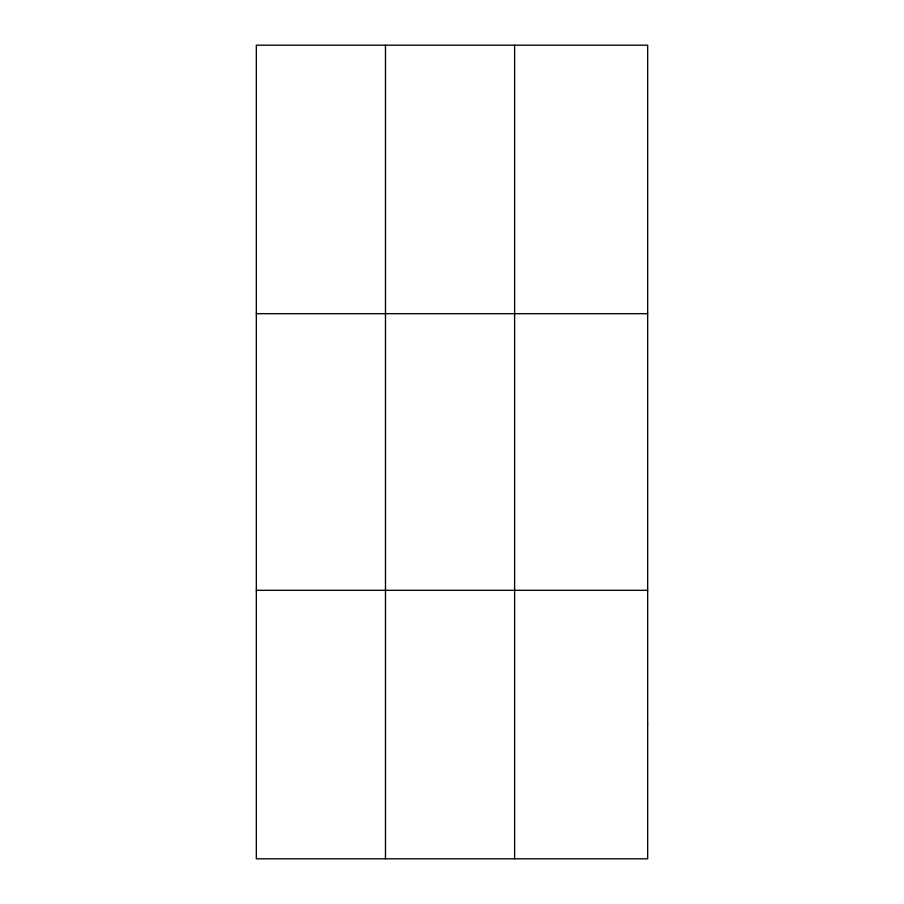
<?xml version="1.0" encoding="UTF-8"?>
<svg xmlns="http://www.w3.org/2000/svg" width="904" height="904" viewBox="0 0 904 904"><rect width="100%" height="100%" fill="white"/><g stroke="black" fill="none" stroke-linecap="round" stroke-linejoin="round"><path stroke-width="1.36" d="M385.477 858.8L385.477 45.2M514.613 858.8L514.613 45.2M256.329 313.688L647.671 313.688M256.329 590.312L647.671 590.312M647.671 724.556L647.671 858.8L256.329 858.8L256.329 45.2L647.671 45.2L647.671 724.556"/></g></svg>
